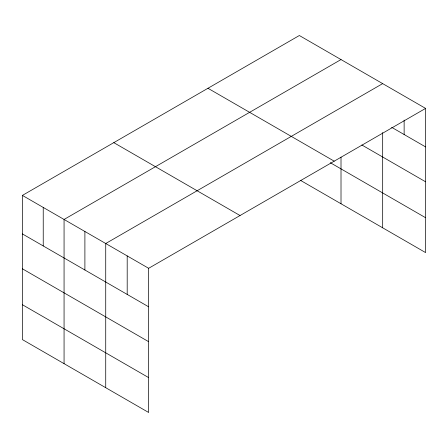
<?xml version="1.0" encoding="UTF-8"?>
<svg xmlns="http://www.w3.org/2000/svg" width="448" height="448" viewBox="0 0 448 448"><rect width="100%" height="100%" fill="white"/><g stroke="black" fill="none" stroke-linecap="round" stroke-linejoin="round"><path stroke-width="0.67" d="M425.6 108.405L299.348 35.515L22.4 195.406L22.4 339.595L148.652 412.485L148.652 268.296L425.6 108.405L425.6 252.594L300.535 180.387M341.012 59.567L64.064 219.458L64.064 363.647M382.676 83.619L105.728 243.516L105.728 387.705M391.619 127.299L425.6 146.916M361.844 144.978L425.6 181.793M207.956 88.278L334.208 161.168M330.294 162.697L425.6 217.722M113.792 142.643L240.044 215.533M22.4 195.406L148.652 268.296M22.4 233.918L148.652 306.813M22.4 268.794L148.652 341.684M22.4 304.724L148.652 377.614M404.135 120.086L404.135 134.529M382.676 132.597L382.676 227.814M341.012 157.136L341.012 203.756M127.193 255.909L127.193 294.42M84.896 231.487L84.896 269.998M43.232 207.435L43.232 245.946"/></g></svg>
